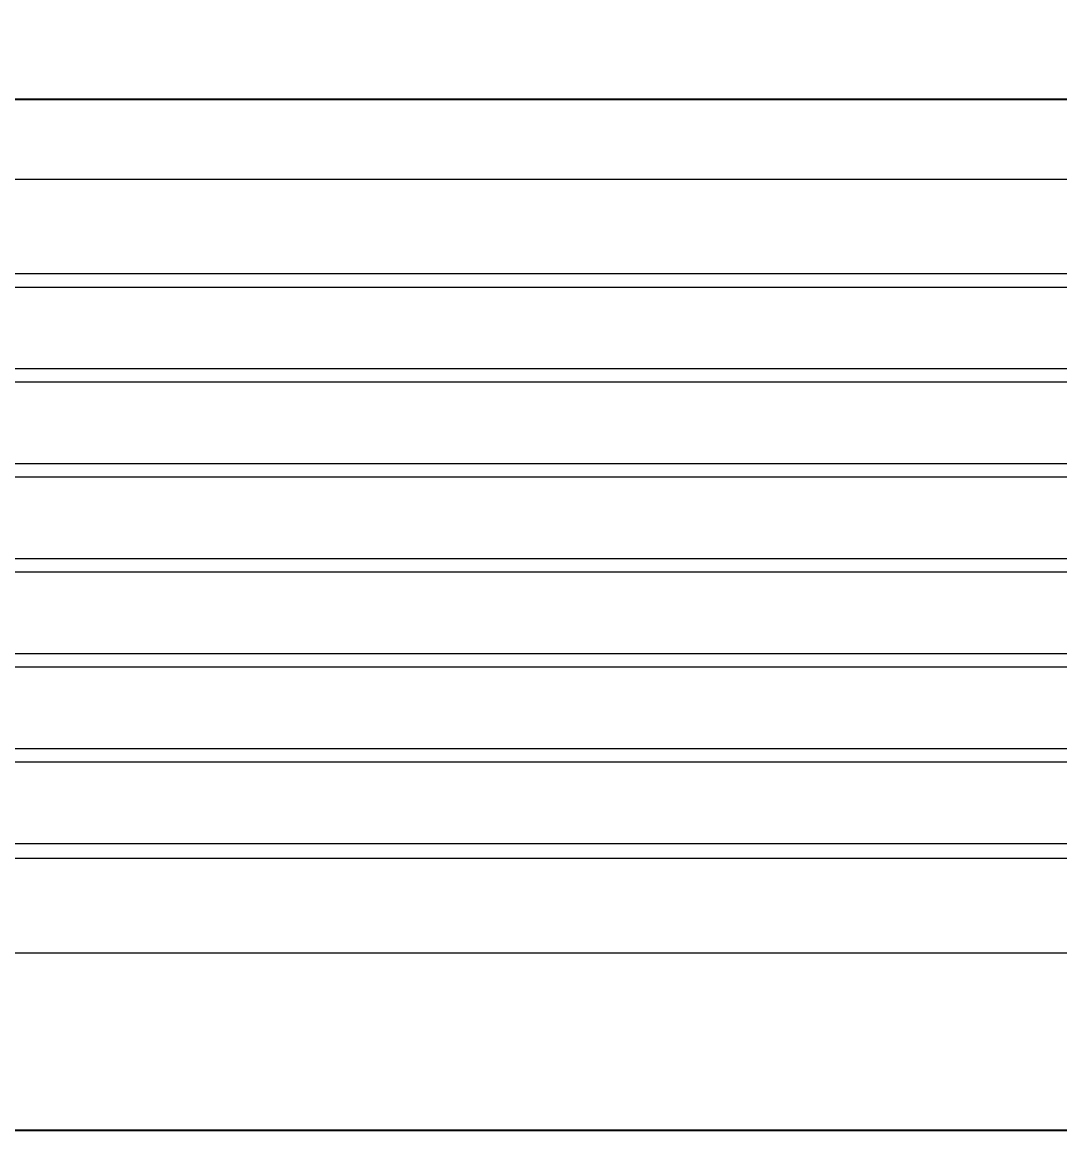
# Model space of a CAD drawing. Header units: millimetres. Extents: x -219 to 4970, y -9 to 3393.
# Drawn here: x 1625 to 2389, y 1219 to 2046 of the extents above; entities that cross this region are included whole.
import ezdxf

# ---------------------------------------------------------------- set-up
doc = ezdxf.new("R2010")
doc.units = ezdxf.units.MM
doc.layers.add('ZANO_R', color=7, linetype='Continuous', lineweight=0)
doc.layers.add('ZANO_W', color=1, linetype='Continuous', lineweight=0)
doc.styles.add('Arial', font='arial.ttf')
doc.styles.get("Standard").update_dxf_attribs({"font": 'ARIALUNI.TTF'})
doc.dimstyles.new('pl i ang', dxfattribs={"dimtxt": 50, "dimasz": 50, "dimexe": 1.25, "dimexo": 0.625, "dimgap": 10, "dimtad": 1, "dimtoh": 1, "dimtxsty": 'Standard', "dimcen": 2.5, "dimclrd": 1, "dimclre": 1, "dimclrt": 1, "dimadec": 0, "dimazin": 0, "dimtfac": 1, "dimtmove": 0, "dimatfit": 3, "dimfxl": 1, "dimarcsym": 1})

# ---------------------------------------------------------------- blocks, each defined once
blk = doc.blocks.new('*D471')
at = {"layer": 'ZANO_W', "color": 1, "lineweight": -2}
for p, q in [((254.28, 1936.2), (254.28, 1998.99)), ((2752.96, 1936.2), (2752.96, 1998.99)), ((294.28, 1988.99), (2712.96, 1988.99))]:
    blk.add_line(p, q, dxfattribs=at)
at = {"layer": 'ZANO_W', "color": 1}
for points in [[(294.28, 1995.66), (294.28, 1982.32), (254.28, 1988.99)], [(2712.96, 1982.32), (2712.96, 1995.66), (2752.96, 1988.99)]]:
    blk.add_solid(points, dxfattribs=at)
at = {"layer": 'ZANO_W', "color": 1, "insert": (1503.62, 2019.41), "char_height": 40, "attachment_point": 5, "style": 'Arial'}
blk.add_mtext('2499', dxfattribs=at)
blk = doc.blocks.new('*D472')
at = {"layer": 'ZANO_W', "color": 1, "lineweight": -2}
for p, q in [((-146.55, 1461.56), (-146.55, 1219.44)), ((3153.3, 1461.58), (3153.3, 1219.44)), ((-106.55, 1229.44), (3113.3, 1229.44))]:
    blk.add_line(p, q, dxfattribs=at)
at = {"layer": 'ZANO_W', "color": 1}
for points in [[(-106.55, 1236.1), (-106.55, 1222.77), (-146.55, 1229.44)], [(3113.3, 1222.77), (3113.3, 1236.1), (3153.3, 1229.44)]]:
    blk.add_solid(points, dxfattribs=at)
at = {"layer": 'ZANO_W', "color": 1, "insert": (1503.38, 1259.87), "char_height": 40, "attachment_point": 5, "style": 'Arial'}
blk.add_mtext('3300', dxfattribs=at)

msp = doc.modelspace()

# ---------------------------------------------------------------- linework, layer by layer
at = {"layer": 'ZANO_R'}
for p, q in [((258.28, 1930.2), (2748.96, 1930.2)), ((515.82, 1860.53), (2490.94, 1860.53)), ((511.64, 1850.53), (2495.11, 1850.53)), ((257.38, 1790.53), (2747.38, 1790.53)), ((2747.38, 1780.53), (257.38, 1780.53)), ((257.38, 1720.53), (2747.38, 1720.53)), ((2747.38, 1710.53), (257.38, 1710.53)), ((257.38, 1650.53), (2747.38, 1650.53)), ((2747.38, 1640.53), (257.38, 1640.53)), ((257.38, 1580.53), (2747.38, 1580.53)), ((2747.38, 1570.53), (281.6, 1570.53)), ((435.18, 1510.53), (2747.38, 1510.53)), ((2747.38, 1500.53), (460.77, 1500.53)), ((584.68, 1440.53), (2747.38, 1440.53)), ((2748.95, 1429.53), (584.68, 1429.53)), ((2748.95, 1359.86), (258.27, 1359.86))]:
    msp.add_line(p, q, dxfattribs=at)

# ---------------------------------------------------------------- dimensions: what is measured, and where the dimension line sits
at = {"layer": 'ZANO_W'}
for base, p1, p2, picture, middle in [((2752.96, 1988.99), (254.28, 1926.2), (2752.96, 1926.2), '*D471', (1503.62, 2019.41)), ((3153.3, 1229.44), (-146.55, 1471.56), (3153.3, 1471.58), '*D472', (1503.38, 1259.87))]:
    dim = msp.add_linear_dim(base=base, p1=p1, p2=p2, dimstyle='pl i ang', override={"dimtxt": 40, "dimasz": 40, "dimexe": 10, "dimexo": 10, "dimtoh": 0, "dimdec": 0, "dimtxsty": 'Arial', "dimtdec": 0, "dimtmove": 1}, dxfattribs=at)
    dim.commit()
    dim.dimension.update_dxf_attribs({"geometry": picture, "text_midpoint": middle})

doc.saveas('drawing.dxf')
